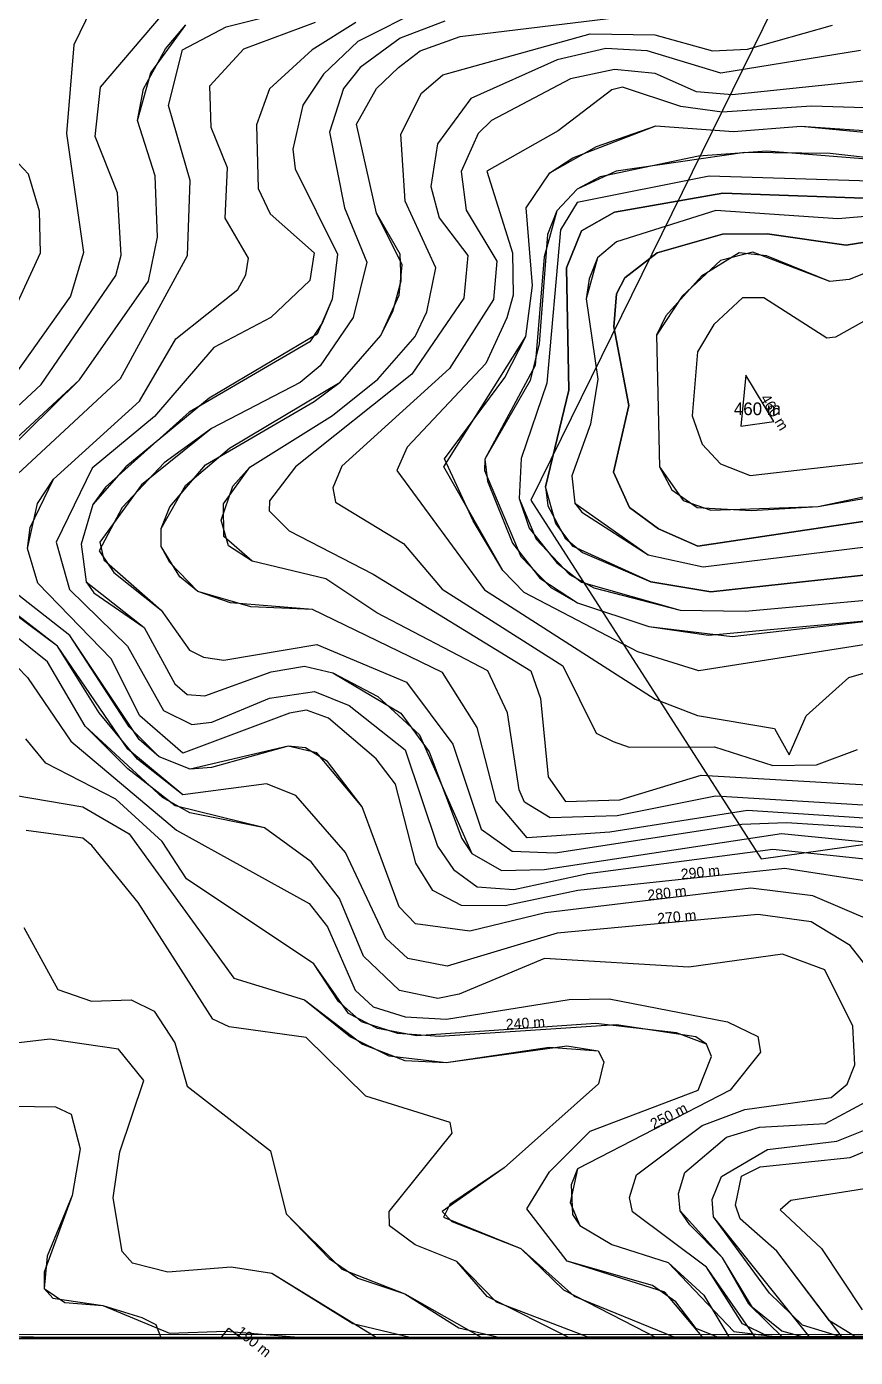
# Model space of a CAD drawing. Extents: x 120.7465 to 120.8269, y 14.0376 to 14.0711.
# Drawn here: x 120.77333 to 120.78012, y 14.03765 to 14.04856 of the extents above; entities that cross this region are included whole.
import ezdxf
from ezdxf.enums import TextEntityAlignment as Align

# ---------------------------------------------------------------- set-up
doc = ezdxf.new("R2010")
doc.units = 0
doc.header["$MEASUREMENT"] = 0
for name, color, linetype in [('Contour_Line_Intermediate', 7, 'Continuous'), ('Contour_Line_Major', 7, 'Continuous'), ('FEATURE_LABEL', 7, 'Continuous'), ('Iso-height_Area', 7, 'Continuous'), ('Unknown_Area_Type', 7, 'Continuous')]:
    doc.layers.add(name, color=color, linetype=linetype)

msp = doc.modelspace()

# ---------------------------------------------------------------- linework, layer by layer
at = {"layer": 'Contour_Line_Intermediate', "color": 36}
for points in [[(120.77273, 14.044963), (120.773447, 14.045627), (120.774059, 14.046521), (120.774102, 14.04669), (120.774071, 14.0472), (120.773888, 14.047663), (120.773932, 14.048067), (120.774807, 14.049096)], [(120.773217, 14.044861), (120.774097, 14.045678), (120.774646, 14.046686), (120.774667, 14.047302), (120.774491, 14.047916), (120.774604, 14.048372), (120.774964, 14.048563), (120.775677, 14.04874)], [(120.776587, 14.048716), (120.776044, 14.048441), (120.775762, 14.048173), (120.775593, 14.047918), (120.775509, 14.047557), (120.77553, 14.047397), (120.775876, 14.046696), (120.775833, 14.046328), (120.775709, 14.046042), (120.774823, 14.045517), (120.77414, 14.044953), (120.773871, 14.044644), (120.773774, 14.044318), (120.773814, 14.044009), (120.774291, 14.043635), (120.774542, 14.043172), (120.774643, 14.043085), (120.774789, 14.043075), (120.775332, 14.043272), (120.775607, 14.043317), (120.775839, 14.043264), (120.776395, 14.042933), (120.776628, 14.042615), (120.776895, 14.041905), (120.776977, 14.041781), (120.777222, 14.041642), (120.777572, 14.041651), (120.779517, 14.041945), (120.781524, 14.041745)], [(120.78028, 14.042067), (120.77924, 14.042133), (120.778109, 14.041957), (120.777433, 14.041911), (120.777177, 14.04221), (120.777021, 14.042814), (120.776738, 14.043265), (120.775671, 14.043782), (120.775165, 14.043805), (120.77473, 14.043931), (120.774502, 14.044169), (120.77443, 14.0443), (120.77443, 14.044448), (120.774501, 14.044626), (120.774794, 14.044969), (120.775685, 14.04549), (120.775899, 14.045648), (120.776231, 14.04603), (120.776381, 14.046362), (120.776406, 14.046609), (120.776197, 14.047034), (120.776033, 14.047762), (120.776197, 14.048056), (120.776376, 14.048228), (120.776553, 14.048365), (120.776883, 14.048482), (120.778188, 14.04864)], [(120.77302, 14.044982), (120.773761, 14.045667), (120.774327, 14.046475), (120.7744, 14.046836), (120.774381, 14.04734), (120.774235, 14.047794), (120.774286, 14.048053), (120.774467, 14.048381), (120.774632, 14.048579)], [(120.780253, 14.041548), (120.779546, 14.041659), (120.777848, 14.041477), (120.777251, 14.041352), (120.776893, 14.041355), (120.776658, 14.041478), (120.77652, 14.041703), (120.776352, 14.042349), (120.776193, 14.042559), (120.775803, 14.042891), (120.775621, 14.042956), (120.775484, 14.042932), (120.774607, 14.042604), (120.774254, 14.042911), (120.77402, 14.043379), (120.773419, 14.043998), (120.773335, 14.044283), (120.773417, 14.044651), (120.773547, 14.044852), (120.774252, 14.045492), (120.77455, 14.046004), (120.775059, 14.046408), (120.775124, 14.046528), (120.775146, 14.046663), (120.774954, 14.046992), (120.774973, 14.047405), (120.774841, 14.047736), (120.774829, 14.048079), (120.775109, 14.04838), (120.775697, 14.048599)], [(120.776028, 14.048596), (120.775669, 14.048373), (120.775319, 14.048053), (120.775211, 14.047757), (120.775227, 14.047237), (120.775325, 14.047028), (120.775684, 14.046708), (120.775649, 14.04648), (120.77533, 14.046179), (120.774861, 14.045931), (120.774376, 14.045366), (120.773864, 14.044941), (120.77357, 14.044335), (120.773677, 14.043946), (120.774153, 14.043482), (120.774449, 14.042955), (120.774683, 14.04284), (120.774845, 14.042858), (120.775319, 14.043055), (120.775688, 14.043111), (120.775972, 14.042996), (120.776432, 14.042633), (120.776696, 14.041843), (120.776828, 14.041649), (120.777023, 14.041508), (120.777322, 14.041487), (120.777929, 14.041617), (120.779448, 14.041818), (120.78161, 14.041591)], [(120.776757, 14.048607), (120.776391, 14.048468), (120.776061, 14.048227), (120.775926, 14.048057), (120.77581, 14.047699), (120.775934, 14.047078), (120.776116, 14.046631), (120.776004, 14.046177), (120.775734, 14.045782), (120.77557, 14.045645), (120.774842, 14.045266), (120.774454, 14.044985), (120.774109, 14.044619), (120.773922, 14.044263), (120.774042, 14.044086), (120.77443, 14.043776), (120.774663, 14.043448), (120.774777, 14.043391), (120.774944, 14.043367), (120.775706, 14.043497), (120.776442, 14.043186), (120.776821, 14.042678), (120.777054, 14.041982), (120.777308, 14.0418), (120.777662, 14.041786), (120.779192, 14.042023), (120.77956, 14.042036), (120.781378, 14.04192)], [(120.780321, 14.042169), (120.778976, 14.042253), (120.77817, 14.042091), (120.777621, 14.042075), (120.777411, 14.042203), (120.777365, 14.042303), (120.777271, 14.042935), (120.777109, 14.043279), (120.776199, 14.043756), (120.77578, 14.044034), (120.775177, 14.044179), (120.774945, 14.044382), (120.774942, 14.044649), (120.775157, 14.044949), (120.775835, 14.045373), (120.776208, 14.045673), (120.776512, 14.046023), (120.77661, 14.046223), (120.776684, 14.046585), (120.776432, 14.047132), (120.776395, 14.047681), (120.776566, 14.048018), (120.77674, 14.048167), (120.777948, 14.048503), (120.778479, 14.048497), (120.778951, 14.048365), (120.779239, 14.048378), (120.779937, 14.048574)], [(120.780166, 14.048368), (120.77902, 14.048181), (120.778416, 14.048366), (120.778078, 14.048384), (120.777677, 14.048292), (120.776971, 14.047973), (120.776696, 14.047602), (120.776643, 14.047252), (120.776709, 14.046995), (120.776945, 14.046685), (120.776913, 14.046335), (120.776487, 14.045713), (120.775531, 14.044952), (120.775319, 14.044675), (120.775317, 14.044592), (120.775481, 14.044428), (120.77617, 14.044073), (120.777462, 14.043279), (120.777541, 14.043052), (120.777604, 14.042409), (120.777747, 14.042208), (120.778192, 14.042222), (120.778858, 14.042425), (120.780263, 14.042341)], [(120.780974, 14.048198), (120.779113, 14.048005), (120.77882, 14.048029), (120.778482, 14.048178), (120.778149, 14.048213), (120.777786, 14.048135), (120.77714, 14.047793), (120.777029, 14.047686), (120.776891, 14.047374), (120.776931, 14.047057), (120.777182, 14.046639), (120.777157, 14.046326), (120.776796, 14.04576), (120.775912, 14.044957), (120.775839, 14.044781), (120.775859, 14.044663), (120.776418, 14.044325), (120.776734, 14.043949), (120.777725, 14.04332), (120.777999, 14.042768), (120.778138, 14.042701), (120.778268, 14.042654), (120.778969, 14.042656), (120.779448, 14.042503), (120.779805, 14.042509), (120.780141, 14.042634)], [(120.780637, 14.047883), (120.779764, 14.04791), (120.779032, 14.047862), (120.778693, 14.047907), (120.778213, 14.048067), (120.778126, 14.048046), (120.777685, 14.047708), (120.777101, 14.047378), (120.777311, 14.046709), (120.777316, 14.046361), (120.777266, 14.046174), (120.777094, 14.0458), (120.776449, 14.045114), (120.776362, 14.044923), (120.777082, 14.043944), (120.778481, 14.043048), (120.77883, 14.042913), (120.77946, 14.042808), (120.779581, 14.042592), (120.77972, 14.04291), (120.780069, 14.043224), (120.781013, 14.043495)], [(120.780314, 14.043512), (120.778839, 14.04328), (120.778339, 14.043436), (120.777407, 14.043921), (120.777232, 14.044103), (120.776988, 14.044509), (120.776755, 14.045019), (120.777248, 14.045686), (120.777422, 14.046021), (120.777475, 14.046441), (120.777424, 14.047078), (120.777619, 14.047363), (120.777806, 14.047488), (120.778487, 14.047751), (120.779125, 14.047703), (120.779678, 14.047748), (120.780868, 14.047666)], [(120.772976, 14.045704), (120.773441, 14.046708), (120.773433, 14.047051), (120.773342, 14.047352), (120.773094, 14.047616)], [(120.780593, 14.047445), (120.779917, 14.047522), (120.779218, 14.047531), (120.778163, 14.047379), (120.777842, 14.047231), (120.777674, 14.047052), (120.7776, 14.046858), (120.77753, 14.045963), (120.777457, 14.045662), (120.777085, 14.045015), (120.777106, 14.044834), (120.777312, 14.044327), (120.777537, 14.044041), (120.777845, 14.043838), (120.778429, 14.043643), (120.77892, 14.043571), (120.780409, 14.043708)], [(120.780511, 14.047289), (120.778926, 14.047338), (120.777843, 14.047121), (120.777706, 14.046897), (120.777593, 14.045638), (120.777383, 14.045021), (120.777366, 14.044692), (120.777448, 14.04445), (120.777674, 14.044166), (120.777877, 14.044007), (120.778687, 14.043778), (120.779219, 14.04377), (120.780511, 14.043887)], [(120.780424, 14.047149), (120.779036, 14.047197), (120.778148, 14.047042), (120.777878, 14.046889), (120.777754, 14.046586), (120.777773, 14.045581), (120.777583, 14.04479), (120.777601, 14.044632), (120.777743, 14.044369), (120.777887, 14.044251), (120.778445, 14.044009), (120.778938, 14.043928), (120.780441, 14.044092)], [(120.781298, 14.0471), (120.779981, 14.046986), (120.778979, 14.047054), (120.778165, 14.046799), (120.778008, 14.046666), (120.777917, 14.046331), (120.778012, 14.045672), (120.777952, 14.045303), (120.777799, 14.044879), (120.777823, 14.044655), (120.777879, 14.044581), (120.778425, 14.04423), (120.778875, 14.044132), (120.780409, 14.044321)], [(120.781018, 14.046928), (120.780047, 14.046772), (120.779399, 14.046865), (120.779035, 14.046861), (120.778497, 14.046708), (120.778233, 14.046503), (120.778166, 14.046372), (120.778143, 14.0461), (120.778265, 14.045456), (120.778139, 14.04491), (120.778272, 14.04462), (120.778508, 14.044443), (120.778831, 14.044301), (120.780313, 14.044523)], [(120.780763, 14.046764), (120.780074, 14.04649), (120.779915, 14.046473), (120.779394, 14.046684), (120.779171, 14.046708), (120.778863, 14.046518), (120.778568, 14.04619), (120.778493, 14.046032), (120.778518, 14.044954), (120.778619, 14.044764), (120.778826, 14.04462), (120.779271, 14.044594), (120.77982, 14.044628), (120.780623, 14.044801)], [(120.780831, 14.046502), (120.779961, 14.046016), (120.779891, 14.046007), (120.779374, 14.04634), (120.779197, 14.046339), (120.778963, 14.046121), (120.778829, 14.045895), (120.778786, 14.045372), (120.778868, 14.045138), (120.779018, 14.044977), (120.779261, 14.044883), (120.780387, 14.045009)], [(120.779456, 14.045326), (120.779226, 14.045706), (120.779184, 14.045287), (120.779456, 14.045326)], [(120.77931, 14.037803), (120.778904, 14.038388), (120.778297, 14.038843), (120.778271, 14.03896), (120.778329, 14.039145), (120.778868, 14.039551), (120.779218, 14.039681), (120.779924, 14.039779), (120.780056, 14.039889), (120.780119, 14.040047), (120.780102, 14.040366), (120.779872, 14.040826), (120.779526, 14.040957), (120.778758, 14.040848), (120.777575, 14.040919), (120.776874, 14.040628), (120.7767, 14.040591), (120.776385, 14.040658), (120.776089, 14.04094), (120.775892, 14.041413), (120.77566, 14.041713), (120.775277, 14.041993), (120.774545, 14.042173), (120.774156, 14.042477), (120.773808, 14.042826), (120.773499, 14.043354), (120.772701, 14.04399)], [(120.780241, 14.040824), (120.780081, 14.041026), (120.779761, 14.041221), (120.779327, 14.041281), (120.777679, 14.041129), (120.776776, 14.040858), (120.776453, 14.040919), (120.776273, 14.041087), (120.775942, 14.04179), (120.775535, 14.042258), (120.775295, 14.042353), (120.774608, 14.042264), (120.774237, 14.042555), (120.773921, 14.042934), (120.773579, 14.043481), (120.77298, 14.043945)], [(120.78028, 14.041219), (120.779776, 14.041434), (120.779266, 14.041497), (120.777582, 14.041295), (120.776963, 14.041145), (120.776517, 14.041206), (120.776383, 14.041344), (120.776079, 14.042164), (120.775707, 14.042607), (120.775471, 14.042662), (120.774668, 14.042473), (120.774415, 14.042574), (120.774251, 14.042716), (120.773681, 14.043569), (120.773199, 14.043948)], [(120.778881, 14.037803), (120.778561, 14.038185), (120.77776, 14.038439), (120.77743, 14.038866), (120.777614, 14.03917), (120.777948, 14.039503), (120.778835, 14.03984), (120.778945, 14.040117), (120.778904, 14.040217), (120.778658, 14.04031), (120.777996, 14.040387), (120.776523, 14.040287), (120.776204, 14.040346), (120.775967, 14.04047), (120.775681, 14.040876), (120.774637, 14.041574), (120.774438, 14.041879), (120.774058, 14.042226), (120.773485, 14.042522), (120.773319, 14.042722)], [(120.773224, 14.042259), (120.773787, 14.042163), (120.774169, 14.041942), (120.775025, 14.040759), (120.775605, 14.040582), (120.776081, 14.040218), (120.776428, 14.040083), (120.776768, 14.040068), (120.777757, 14.040204), (120.778013, 14.040162), (120.778061, 14.040073), (120.778016, 14.039893), (120.777243, 14.039204), (120.776734, 14.038844), (120.776814, 14.038764), (120.777381, 14.038543), (120.77773, 14.038204), (120.778506, 14.037803)], [(120.77779, 14.037803), (120.777103, 14.038149), (120.776856, 14.038434), (120.776513, 14.038573), (120.776303, 14.038728), (120.776299, 14.038844), (120.776817, 14.039489), (120.7768, 14.039574), (120.776109, 14.03979), (120.775619, 14.040272), (120.774988, 14.040361), (120.774855, 14.040424), (120.774241, 14.04138), (120.773861, 14.041846), (120.773787, 14.041906), (120.773324, 14.041971)], [(120.773304, 14.041174), (120.773582, 14.040667), (120.773859, 14.04057), (120.774184, 14.04058), (120.774373, 14.040487), (120.774543, 14.040229), (120.774643, 14.039873), (120.775326, 14.039344), (120.775456, 14.038827), (120.775809, 14.038461), (120.776044, 14.038299), (120.776428, 14.038171), (120.777075, 14.037803)], [(120.776207, 14.037803), (120.775339, 14.038338), (120.775003, 14.03839), (120.774484, 14.038348), (120.774195, 14.038421), (120.774111, 14.038517), (120.774036, 14.038958), (120.774091, 14.039336), (120.774288, 14.039919), (120.774081, 14.040176), (120.773517, 14.040258), (120.77275, 14.040169)], [(120.77235, 14.039723), (120.773564, 14.039705), (120.773691, 14.039643), (120.773767, 14.03936), (120.773699, 14.038976), (120.773496, 14.038478), (120.77347, 14.038213), (120.77364, 14.038098), (120.773952, 14.038075), (120.774271, 14.037975), (120.774387, 14.037918), (120.774429, 14.037803)], [(120.779536, 14.037803), (120.779251, 14.038086), (120.779033, 14.038464), (120.778766, 14.038737), (120.778687, 14.03885), (120.778673, 14.038993), (120.778726, 14.039166), (120.779067, 14.039455), (120.779337, 14.039537), (120.779878, 14.039566), (120.780215, 14.039748)], [(120.779759, 14.037803), (120.77896, 14.038801), (120.778949, 14.038945), (120.779025, 14.039132), (120.779402, 14.039354), (120.779973, 14.039423), (120.780191, 14.039509)], [(120.780025, 14.037803), (120.77948, 14.038521), (120.779178, 14.038784), (120.779142, 14.038896), (120.77919, 14.039136), (120.779344, 14.039212), (120.78008, 14.039287), (120.780768, 14.039574)], [(120.780682, 14.039107), (120.779594, 14.038935), (120.779506, 14.038858), (120.779845, 14.038542), (120.78018, 14.038038)], [(120.774918, 14.037803), (120.774985, 14.037888), (120.775091, 14.037803)]]:
    msp.add_lwpolyline(points, dxfattribs=at)
at = {"layer": 'Contour_Line_Major', "color": 36}
for points in [[(120.77286, 14.053391), (120.773349, 14.052809), (120.773418, 14.052198), (120.773474, 14.052079), (120.773982, 14.051871), (120.774062, 14.051783), (120.774111, 14.051486), (120.774006, 14.050913), (120.774011, 14.050421), (120.773815, 14.049965), (120.773759, 14.049609), (120.773861, 14.04938), (120.77432, 14.049171), (120.774211, 14.048965), (120.77386, 14.048711), (120.773715, 14.048413), (120.773654, 14.047686), (120.773794, 14.04671), (120.773686, 14.046353), (120.773127, 14.045562)], [(120.77286, 14.053391), (120.773349, 14.052809), (120.773418, 14.052198), (120.773474, 14.052079), (120.773982, 14.051871), (120.774062, 14.051783), (120.774111, 14.051486), (120.774006, 14.050913), (120.774011, 14.050421), (120.773815, 14.049965), (120.773759, 14.049609), (120.773861, 14.04938), (120.77432, 14.049171), (120.774211, 14.048965), (120.77386, 14.048711), (120.773715, 14.048413), (120.773654, 14.047686), (120.773794, 14.04671), (120.773686, 14.046353), (120.773127, 14.045562)], [(120.776028, 14.048596), (120.775669, 14.048373), (120.775319, 14.048053), (120.775211, 14.047757), (120.775227, 14.047237), (120.775325, 14.047028), (120.775684, 14.046708), (120.775649, 14.04648), (120.77533, 14.046179), (120.774861, 14.045931), (120.774376, 14.045366), (120.773864, 14.044941), (120.77357, 14.044335), (120.773677, 14.043946), (120.774153, 14.043482), (120.774449, 14.042955), (120.774683, 14.04284), (120.774845, 14.042858), (120.775319, 14.043055), (120.775688, 14.043111), (120.775972, 14.042996), (120.776432, 14.042633), (120.776696, 14.041843), (120.776828, 14.041649), (120.777023, 14.041508), (120.777322, 14.041487), (120.777929, 14.041617), (120.779448, 14.041818), (120.78161, 14.041591)], [(120.780166, 14.048368), (120.77902, 14.048181), (120.778416, 14.048366), (120.778078, 14.048384), (120.777677, 14.048292), (120.776971, 14.047973), (120.776696, 14.047602), (120.776643, 14.047252), (120.776709, 14.046995), (120.776945, 14.046685), (120.776913, 14.046335), (120.776487, 14.045713), (120.775531, 14.044952), (120.775319, 14.044675), (120.775317, 14.044592), (120.775481, 14.044428), (120.77617, 14.044073), (120.777462, 14.043279), (120.777541, 14.043052), (120.777604, 14.042409), (120.777747, 14.042208), (120.778192, 14.042222), (120.778858, 14.042425), (120.780263, 14.042341)], [(120.780511, 14.047289), (120.778926, 14.047338), (120.777843, 14.047121), (120.777706, 14.046897), (120.777593, 14.045638), (120.777383, 14.045021), (120.777366, 14.044692), (120.777448, 14.04445), (120.777674, 14.044166), (120.777877, 14.044007), (120.778687, 14.043778), (120.779219, 14.04377), (120.780511, 14.043887)], [(120.780831, 14.046502), (120.779961, 14.046016), (120.779891, 14.046007), (120.779374, 14.04634), (120.779197, 14.046339), (120.778963, 14.046121), (120.778829, 14.045895), (120.778786, 14.045372), (120.778868, 14.045138), (120.779018, 14.044977), (120.779261, 14.044883), (120.780387, 14.045009)], [(120.773077, 14.043487), (120.773334, 14.043226), (120.77369, 14.042703), (120.774557, 14.041974), (120.775643, 14.041371), (120.775793, 14.04118), (120.776022, 14.040661), (120.776168, 14.040525), (120.77643, 14.040441), (120.776771, 14.040422), (120.777777, 14.040584), (120.778105, 14.04059), (120.779075, 14.040401), (120.779324, 14.04028), (120.779346, 14.040151), (120.779097, 14.039841), (120.777844, 14.039196), (120.777794, 14.039064), (120.777804, 14.038821), (120.777863, 14.03873), (120.778126, 14.038575), (120.778588, 14.038426), (120.778881, 14.03816), (120.779093, 14.037803)], [(120.773077, 14.043487), (120.773334, 14.043226), (120.77369, 14.042703), (120.774557, 14.041974), (120.775643, 14.041371), (120.775793, 14.04118), (120.776022, 14.040661), (120.776168, 14.040525), (120.77643, 14.040441), (120.776771, 14.040422), (120.777777, 14.040584), (120.778105, 14.04059), (120.779075, 14.040401), (120.779324, 14.04028), (120.779346, 14.040151), (120.779097, 14.039841), (120.777844, 14.039196), (120.777794, 14.039064), (120.777804, 14.038821), (120.777863, 14.03873), (120.778126, 14.038575), (120.778588, 14.038426), (120.778881, 14.03816), (120.779093, 14.037803)], [(120.776207, 14.037803), (120.775339, 14.038338), (120.775003, 14.03839), (120.774484, 14.038348), (120.774195, 14.038421), (120.774111, 14.038517), (120.774036, 14.038958), (120.774091, 14.039336), (120.774288, 14.039919), (120.774081, 14.040176), (120.773517, 14.040258), (120.77275, 14.040169)], [(120.780682, 14.039107), (120.779594, 14.038935), (120.779506, 14.038858), (120.779845, 14.038542), (120.78018, 14.038038)]]:
    msp.add_lwpolyline(points, dxfattribs=at)
at = {"layer": 'Iso-height_Area', "color": 140}
msp.add_polyline3d([(120.819881, 14.070974, 50), (120.825891, 14.070974, 50), (120.826209, 14.070939, 50), (120.826457, 14.070837, 50), (120.826563, 14.070598, 50), (120.826598, 14.07029, 50), (120.826598, 14.038487, 50), (120.826563, 14.038179, 50), (120.826457, 14.037939, 50), (120.826209, 14.037837, 50), (120.825891, 14.037803, 50), (120.763666, 14.037803, 50), (120.747403, 14.037803, 50), (120.747085, 14.037837, 50), (120.746837, 14.037939, 50), (120.746731, 14.038179, 50), (120.746696, 14.038487, 50), (120.746696, 14.065502, 50), (120.746696, 14.07029, 50), (120.746731, 14.070598, 50), (120.746837, 14.070837, 50), (120.747085, 14.070939, 50), (120.747403, 14.070974, 50), (120.819881, 14.070974, 50)], close=True, dxfattribs=at)
at = {"layer": 'Iso-height_Area', "color": 4}
msp.add_polyline3d([(120.819881, 14.070974, 70), (120.825891, 14.070974, 70), (120.826209, 14.070939, 70), (120.826457, 14.070837, 70), (120.826563, 14.070598, 70), (120.826598, 14.07029, 70), (120.826598, 14.038487, 70), (120.826563, 14.038179, 70), (120.826457, 14.037939, 70), (120.826209, 14.037837, 70), (120.825891, 14.037803, 70), (120.763666, 14.037803, 70), (120.747403, 14.037803, 70), (120.747085, 14.037837, 70), (120.746837, 14.037939, 70), (120.746731, 14.038179, 70), (120.746696, 14.038487, 70), (120.746696, 14.065502, 70), (120.746696, 14.07029, 70), (120.746731, 14.070598, 70), (120.746837, 14.070837, 70), (120.747085, 14.070939, 70), (120.747403, 14.070974, 70), (120.819881, 14.070974, 70)], close=True, dxfattribs=at)
at = {"layer": 'Iso-height_Area', "color": 120}
for points in [[(120.747403, 14.070974, 100), (120.805385, 14.070974, 100), (120.805385, 14.070974, 100), (120.825891, 14.070974, 100), (120.826209, 14.070939, 100), (120.826457, 14.070837, 100), (120.826563, 14.070598, 100), (120.826598, 14.07029, 100), (120.826598, 14.043274, 100), (120.826598, 14.038487, 100), (120.826563, 14.038179, 100), (120.826457, 14.037939, 100), (120.826209, 14.037837, 100), (120.825891, 14.037803, 100), (120.763666, 14.037803, 100)], [(120.747403, 14.070974, 90), (120.81387, 14.070974, 90), (120.81387, 14.070974, 90), (120.825891, 14.070974, 90), (120.826209, 14.070939, 90), (120.826457, 14.070837, 90), (120.826563, 14.070598, 90), (120.826598, 14.07029, 90), (120.826598, 14.038487, 90), (120.826563, 14.038179, 90), (120.826457, 14.037939, 90), (120.826209, 14.037837, 90), (120.825891, 14.037803, 90), (120.763666, 14.037803, 90)], [(120.747403, 14.070974, 100), (120.805385, 14.070974, 100), (120.805385, 14.070974, 100), (120.825891, 14.070974, 100), (120.826209, 14.070939, 100), (120.826457, 14.070837, 100), (120.826563, 14.070598, 100), (120.826598, 14.07029, 100), (120.826598, 14.043274, 100), (120.826598, 14.038487, 100), (120.826563, 14.038179, 100), (120.826457, 14.037939, 100), (120.826209, 14.037837, 100), (120.825891, 14.037803, 100), (120.763666, 14.037803, 100)], [(120.752353, 14.070974, 110), (120.806446, 14.070974, 110), (120.806446, 14.070974, 110), (120.825891, 14.070974, 110), (120.826209, 14.070939, 110), (120.826457, 14.070837, 110), (120.826563, 14.070598, 110), (120.826598, 14.07029, 110), (120.826598, 14.043274, 110), (120.826598, 14.038487, 110), (120.826563, 14.038179, 110), (120.826457, 14.037939, 110), (120.826209, 14.037837, 110), (120.825891, 14.037803, 110), (120.756616, 14.037803, 110)], [(120.760838, 14.070974, 120), (120.825891, 14.070974, 120), (120.826209, 14.070939, 120), (120.826457, 14.070837, 120), (120.826563, 14.070598, 120), (120.826598, 14.07029, 120), (120.826598, 14.043274, 120), (120.826598, 14.038487, 120), (120.826563, 14.038179, 120), (120.826457, 14.037939, 120), (120.826209, 14.037837, 120), (120.825891, 14.037803, 120), (120.759915, 14.037805, 120)]]:
    msp.add_polyline3d(points, dxfattribs=at)
at = {"layer": 'Iso-height_Area', "color": 4}
msp.add_polyline3d([(120.747403, 14.070974, 80), (120.819174, 14.070974, 80), (120.819174, 14.070974, 80), (120.825891, 14.070974, 80), (120.826209, 14.070939, 80), (120.826457, 14.070837, 80), (120.826563, 14.070598, 80), (120.826598, 14.07029, 80), (120.826598, 14.038487, 80), (120.826563, 14.038179, 80), (120.826457, 14.037939, 80), (120.826209, 14.037837, 80), (120.825891, 14.037803, 80), (120.763666, 14.037803, 80)], dxfattribs=at)
at = {"layer": 'Iso-height_Area', "color": 110}
for points in [[(120.7545, 14.070974, 130), (120.805032, 14.070974, 130), (120.805032, 14.070974, 130), (120.825891, 14.070974, 130), (120.826209, 14.070939, 130), (120.826457, 14.070837, 130), (120.826563, 14.070598, 130), (120.826598, 14.07029, 130), (120.826598, 14.043274, 130), (120.826598, 14.038487, 130), (120.826563, 14.038179, 130), (120.826457, 14.037939, 130), (120.826209, 14.037837, 130), (120.825891, 14.037803, 130), (120.760256, 14.037816, 130)], [(120.754561, 14.070951, 140), (120.787708, 14.070974, 140), (120.787708, 14.070974, 140), (120.825891, 14.070974, 140), (120.826209, 14.070939, 140), (120.826457, 14.070837, 140), (120.826563, 14.070598, 140), (120.826598, 14.07029, 140), (120.826598, 14.043274, 140), (120.826598, 14.038487, 140), (120.826563, 14.038179, 140), (120.826457, 14.037939, 140), (120.826209, 14.037837, 140), (120.825891, 14.037803, 140), (120.761917, 14.037803, 140)], [(120.754923, 14.070947, 150), (120.800789, 14.070974, 150), (120.800789, 14.070974, 150), (120.825891, 14.070974, 150), (120.826209, 14.070939, 150), (120.826457, 14.070837, 150), (120.826563, 14.070598, 150), (120.826598, 14.07029, 150), (120.826598, 14.038487, 150), (120.826563, 14.038179, 150), (120.826457, 14.037939, 150), (120.826209, 14.037837, 150), (120.763762, 14.037833, 150)], [(120.754923, 14.070947, 150), (120.800789, 14.070974, 150), (120.800789, 14.070974, 150), (120.825891, 14.070974, 150), (120.826209, 14.070939, 150), (120.826457, 14.070837, 150), (120.826563, 14.070598, 150), (120.826598, 14.07029, 150), (120.826598, 14.038487, 150), (120.826563, 14.038179, 150), (120.826457, 14.037939, 150), (120.826209, 14.037837, 150), (120.763762, 14.037833, 150)]]:
    msp.add_polyline3d(points, dxfattribs=at)
at = {"layer": 'Iso-height_Area', "color": 100}
for points in [[(120.76621, 14.03781, 160), (120.825891, 14.037803, 160), (120.826209, 14.037837, 160), (120.826457, 14.037939, 160), (120.826563, 14.038179, 160), (120.826598, 14.038487, 160), (120.826598, 14.065502, 160), (120.826598, 14.07029, 160), (120.826563, 14.070598, 160), (120.826457, 14.070837, 160), (120.826209, 14.070939, 160), (120.825891, 14.070974, 160), (120.755912, 14.070974, 160)], [(120.7718, 14.037803, 170), (120.825891, 14.037803, 170), (120.826209, 14.037837, 170), (120.826457, 14.037939, 170), (120.826563, 14.038179, 170), (120.826598, 14.038487, 170), (120.826598, 14.065502, 170), (120.826598, 14.07029, 170), (120.826563, 14.070598, 170), (120.826457, 14.070837, 170), (120.826209, 14.070939, 170), (120.825891, 14.070974, 170), (120.75695, 14.070974, 170)], [(120.773285, 14.037811, 180), (120.77358, 14.037803, 180), (120.825891, 14.037803, 180), (120.826209, 14.037837, 180), (120.826457, 14.037939, 180), (120.826563, 14.038179, 180), (120.826598, 14.038487, 180), (120.826598, 14.065502, 180), (120.826598, 14.07029, 180), (120.826563, 14.070598, 180), (120.826457, 14.070837, 180), (120.826209, 14.070939, 180), (120.825891, 14.070974, 180), (120.758366, 14.070974, 180)], [(120.77235, 14.039723, 190), (120.773564, 14.039705, 190), (120.773691, 14.039643, 190), (120.773767, 14.03936, 190), (120.773699, 14.038976, 190), (120.773471, 14.038347, 190), (120.77347, 14.038213, 190), (120.773541, 14.038134, 190), (120.773952, 14.038075, 190), (120.774498, 14.037847, 190), (120.77496, 14.037865, 190), (120.775687, 14.037803, 190), (120.775687, 14.037803, 190), (120.825891, 14.037803, 190)]]:
    msp.add_polyline3d(points, dxfattribs=at)
at = {"layer": 'Iso-height_Area', "color": 3}
for points in [[(120.77286, 14.053391, 250), (120.773349, 14.052809, 250), (120.773418, 14.052198, 250), (120.773474, 14.052079, 250), (120.773982, 14.051871, 250), (120.774062, 14.051783, 250), (120.774111, 14.051486, 250), (120.774006, 14.050913, 250), (120.774011, 14.050421, 250), (120.773815, 14.049965, 250), (120.773759, 14.049609, 250), (120.773861, 14.04938, 250), (120.77432, 14.049171, 250), (120.774211, 14.048965, 250), (120.77386, 14.048711, 250), (120.773715, 14.048413, 250), (120.773654, 14.047686, 250), (120.773794, 14.04671, 250), (120.773686, 14.046353, 250), (120.773127, 14.045562, 250)], [(120.77286, 14.053391, 250), (120.773349, 14.052809, 250), (120.773418, 14.052198, 250), (120.773474, 14.052079, 250), (120.773982, 14.051871, 250), (120.774062, 14.051783, 250), (120.774111, 14.051486, 250), (120.774006, 14.050913, 250), (120.774011, 14.050421, 250), (120.773815, 14.049965, 250), (120.773759, 14.049609, 250), (120.773861, 14.04938, 250), (120.77432, 14.049171, 250), (120.774211, 14.048965, 250), (120.77386, 14.048711, 250), (120.773715, 14.048413, 250), (120.773654, 14.047686, 250), (120.773794, 14.04671, 250), (120.773686, 14.046353, 250), (120.773127, 14.045562, 250)], [(120.772976, 14.045704, 240), (120.773441, 14.046708, 240), (120.773433, 14.047051, 240), (120.773342, 14.047352, 240), (120.773094, 14.047616, 240)], [(120.773077, 14.043487, 250), (120.773334, 14.043226, 250), (120.77369, 14.042703, 250), (120.774557, 14.041974, 250), (120.775643, 14.041371, 250), (120.775793, 14.04118, 250), (120.776022, 14.040661, 250), (120.776168, 14.040525, 250), (120.77643, 14.040441, 250), (120.776771, 14.040422, 250), (120.777777, 14.040584, 250), (120.778105, 14.04059, 250), (120.779075, 14.040401, 250), (120.779324, 14.04028, 250), (120.779346, 14.040151, 250), (120.779097, 14.039841, 250), (120.777844, 14.039196, 250), (120.777784, 14.038919, 250), (120.777863, 14.03873, 250), (120.778126, 14.038575, 250), (120.778588, 14.038426, 250), (120.779127, 14.03786, 250), (120.779598, 14.037803, 250), (120.816699, 14.037803, 250)], [(120.773077, 14.043487, 250), (120.773334, 14.043226, 250), (120.77369, 14.042703, 250), (120.774557, 14.041974, 250), (120.775643, 14.041371, 250), (120.775793, 14.04118, 250), (120.776022, 14.040661, 250), (120.776168, 14.040525, 250), (120.77643, 14.040441, 250), (120.776771, 14.040422, 250), (120.777777, 14.040584, 250), (120.778105, 14.04059, 250), (120.779075, 14.040401, 250), (120.779324, 14.04028, 250), (120.779346, 14.040151, 250), (120.779097, 14.039841, 250), (120.777844, 14.039196, 250), (120.777784, 14.038919, 250), (120.777863, 14.03873, 250), (120.778126, 14.038575, 250), (120.778588, 14.038426, 250), (120.779127, 14.03786, 250), (120.779598, 14.037803, 250), (120.816699, 14.037803, 250)], [(120.825891, 14.037803, 240), (120.779016, 14.037806, 240), (120.778817, 14.037885, 240), (120.77865, 14.038103, 240), (120.778461, 14.038238, 240), (120.77776, 14.038439, 240), (120.77743, 14.038866, 240), (120.777614, 14.03917, 240), (120.777948, 14.039503, 240), (120.778835, 14.03984, 240), (120.778945, 14.040117, 240), (120.778904, 14.040217, 240), (120.778816, 14.040278, 240), (120.778165, 14.040377, 240), (120.776712, 14.04028, 240), (120.77637, 14.040306, 240), (120.776072, 14.040402, 240), (120.775884, 14.040568, 240), (120.775681, 14.040876, 240), (120.774637, 14.041574, 240), (120.774438, 14.041879, 240), (120.774058, 14.042226, 240), (120.773485, 14.042522, 240), (120.773319, 14.042722, 240)], [(120.773224, 14.042259, 230), (120.773787, 14.042163, 230), (120.774169, 14.041942, 230), (120.775025, 14.040759, 230), (120.775605, 14.040582, 230), (120.775983, 14.040279, 230), (120.776297, 14.040121, 230), (120.776768, 14.040068, 230), (120.777612, 14.040194, 230), (120.778013, 14.040162, 230), (120.778061, 14.040073, 230), (120.778016, 14.039893, 230), (120.777243, 14.039204, 230), (120.776798, 14.038904, 230), (120.776745, 14.0388, 230), (120.777381, 14.038543, 230), (120.777818, 14.03815, 230), (120.778634, 14.037817, 230), (120.808214, 14.037803, 230)], [(120.825891, 14.037803, 220), (120.777924, 14.037816, 220), (120.777181, 14.038102, 220), (120.776856, 14.038434, 220), (120.776513, 14.038573, 220), (120.776303, 14.038728, 220), (120.776299, 14.038844, 220), (120.776817, 14.039489, 220), (120.7768, 14.039574, 220), (120.776109, 14.03979, 220), (120.775619, 14.040272, 220), (120.774988, 14.040361, 220), (120.774855, 14.040424, 220), (120.774241, 14.04138, 220), (120.773861, 14.041846, 220), (120.773787, 14.041906, 220), (120.773324, 14.041971, 220)], [(120.773304, 14.041174, 210), (120.773582, 14.040667, 210), (120.773859, 14.04057, 210), (120.774184, 14.04058, 210), (120.774373, 14.040487, 210), (120.774543, 14.040229, 210), (120.774643, 14.039873, 210), (120.775326, 14.039344, 210), (120.775456, 14.038827, 210), (120.775912, 14.038372, 210), (120.776428, 14.038171, 210), (120.776872, 14.037892, 210), (120.777211, 14.037812, 210), (120.797607, 14.037803, 210)], [(120.825891, 14.037803, 200), (120.776471, 14.037811, 200), (120.776003, 14.037925, 200), (120.775339, 14.038338, 200), (120.775003, 14.03839, 200), (120.774484, 14.038348, 200), (120.774195, 14.038421, 200), (120.774111, 14.038517, 200), (120.774036, 14.038958, 200), (120.774091, 14.039336, 200), (120.774288, 14.039919, 200), (120.774081, 14.040176, 200), (120.773517, 14.040258, 200), (120.77275, 14.040169, 200)], [(120.825891, 14.037803, 200), (120.776471, 14.037811, 200), (120.776003, 14.037925, 200), (120.775339, 14.038338, 200), (120.775003, 14.03839, 200), (120.774484, 14.038348, 200), (120.774195, 14.038421, 200), (120.774111, 14.038517, 200), (120.774036, 14.038958, 200), (120.774091, 14.039336, 200), (120.774288, 14.039919, 200), (120.774081, 14.040176, 200), (120.773517, 14.040258, 200), (120.77275, 14.040169, 200)]]:
    msp.add_polyline3d(points, dxfattribs=at)
at = {"layer": 'Iso-height_Area', "color": 80}
for points in [[(120.77273, 14.044963, 260), (120.773447, 14.045627, 260), (120.774059, 14.046521, 260), (120.774102, 14.04669, 260), (120.774071, 14.0472, 260), (120.773888, 14.047663, 260), (120.773932, 14.048067, 260), (120.774807, 14.049096, 260)], [(120.773217, 14.044861, 280), (120.774097, 14.045678, 280), (120.774646, 14.046686, 280), (120.774667, 14.047302, 280), (120.774491, 14.047916, 280), (120.774604, 14.048372, 280), (120.774964, 14.048563, 280), (120.775677, 14.04874, 280)], [(120.776587, 14.048716, 310), (120.776044, 14.048441, 310), (120.775762, 14.048173, 310), (120.775593, 14.047918, 310), (120.775509, 14.047557, 310), (120.77553, 14.047397, 310), (120.775876, 14.046696, 310), (120.775833, 14.046328, 310), (120.775754, 14.046138, 310), (120.775649, 14.045978, 310), (120.774659, 14.045401, 310), (120.773974, 14.044785, 310), (120.773871, 14.044644, 310), (120.773774, 14.044318, 310), (120.773814, 14.044009, 310), (120.773879, 14.04392, 310), (120.774291, 14.043635, 310), (120.774542, 14.043172, 310), (120.774643, 14.043085, 310), (120.774789, 14.043075, 310), (120.775332, 14.043272, 310), (120.775607, 14.043317, 310), (120.775839, 14.043264, 310), (120.776208, 14.04307, 310), (120.776548, 14.042756, 310), (120.776977, 14.041781, 310), (120.777222, 14.041642, 310), (120.777572, 14.041651, 310), (120.779517, 14.041945, 310), (120.781524, 14.041745, 310)], [(120.772896, 14.044817, 270), (120.773761, 14.045667, 270), (120.774327, 14.046475, 270), (120.7744, 14.046836, 270), (120.774381, 14.04734, 270), (120.774235, 14.047794, 270), (120.774346, 14.048185, 270), (120.774632, 14.048579, 270)], [(120.780253, 14.041548, 290), (120.779546, 14.041659, 290), (120.777848, 14.041477, 290), (120.777251, 14.041352, 290), (120.776893, 14.041355, 290), (120.776658, 14.041478, 290), (120.77652, 14.041703, 290), (120.776352, 14.042349, 290), (120.776193, 14.042559, 290), (120.775803, 14.042891, 290), (120.775621, 14.042956, 290), (120.775484, 14.042932, 290), (120.774607, 14.042604, 290), (120.774254, 14.042911, 290), (120.77402, 14.043379, 290), (120.773419, 14.043998, 290), (120.773335, 14.044283, 290), (120.773357, 14.044455, 290), (120.773547, 14.044852, 290), (120.774252, 14.045492, 290), (120.77455, 14.046004, 290), (120.775059, 14.046408, 290), (120.775124, 14.046528, 290), (120.775146, 14.046663, 290), (120.774954, 14.046992, 290), (120.774973, 14.047405, 290), (120.774841, 14.047736, 290), (120.774829, 14.048079, 290), (120.775109, 14.04838, 290), (120.775697, 14.048599, 290)], [(120.776028, 14.048596, 300), (120.775669, 14.048373, 300), (120.775319, 14.048053, 300), (120.775211, 14.047757, 300), (120.775227, 14.047237, 300), (120.775325, 14.047028, 300), (120.775684, 14.046708, 300), (120.775649, 14.04648, 300), (120.77533, 14.046179, 300), (120.774861, 14.045931, 300), (120.774376, 14.045366, 300), (120.773864, 14.044941, 300), (120.77357, 14.044335, 300), (120.773677, 14.043946, 300), (120.774153, 14.043482, 300), (120.774449, 14.042955, 300), (120.774683, 14.04284, 300), (120.774845, 14.042858, 300), (120.775319, 14.043055, 300), (120.775688, 14.043111, 300), (120.775972, 14.042996, 300), (120.776432, 14.042633, 300), (120.776696, 14.041843, 300), (120.776828, 14.041649, 300), (120.777023, 14.041508, 300), (120.777322, 14.041487, 300), (120.777929, 14.041617, 300), (120.779448, 14.041818, 300), (120.78161, 14.041591, 300)], [(120.776028, 14.048596, 300), (120.775669, 14.048373, 300), (120.775319, 14.048053, 300), (120.775211, 14.047757, 300), (120.775227, 14.047237, 300), (120.775325, 14.047028, 300), (120.775684, 14.046708, 300), (120.775649, 14.04648, 300), (120.77533, 14.046179, 300), (120.774861, 14.045931, 300), (120.774376, 14.045366, 300), (120.773864, 14.044941, 300), (120.77357, 14.044335, 300), (120.773677, 14.043946, 300), (120.774153, 14.043482, 300), (120.774449, 14.042955, 300), (120.774683, 14.04284, 300), (120.774845, 14.042858, 300), (120.775319, 14.043055, 300), (120.775688, 14.043111, 300), (120.775972, 14.042996, 300), (120.776432, 14.042633, 300), (120.776696, 14.041843, 300), (120.776828, 14.041649, 300), (120.777023, 14.041508, 300), (120.777322, 14.041487, 300), (120.777929, 14.041617, 300), (120.779448, 14.041818, 300), (120.78161, 14.041591, 300)], [(120.776757, 14.048607, 320), (120.776391, 14.048468, 320), (120.776061, 14.048227, 320), (120.775926, 14.048057, 320), (120.77581, 14.047699, 320), (120.775934, 14.047078, 320), (120.776116, 14.046631, 320), (120.776004, 14.046177, 320), (120.775734, 14.045782, 320), (120.77557, 14.045645, 320), (120.774842, 14.045266, 320), (120.774268, 14.044805, 320), (120.773928, 14.044334, 320), (120.773961, 14.044191, 320), (120.77443, 14.043776, 320), (120.774663, 14.043448, 320), (120.774777, 14.043391, 320), (120.774944, 14.043367, 320), (120.775706, 14.043497, 320), (120.776442, 14.043186, 320), (120.776821, 14.042678, 320), (120.777054, 14.041982, 320), (120.777308, 14.0418, 320), (120.777662, 14.041786, 320), (120.779192, 14.042023, 320), (120.77956, 14.042036, 320), (120.781378, 14.04192, 320)], [(120.825891, 14.037803, 260), (120.779408, 14.03782, 260), (120.779198, 14.037924, 260), (120.778904, 14.038388, 260), (120.778297, 14.038843, 260), (120.778271, 14.03896, 260), (120.778329, 14.039145, 260), (120.778868, 14.039551, 260), (120.779218, 14.039681, 260), (120.779924, 14.039779, 260), (120.780056, 14.039889, 260), (120.780119, 14.040047, 260), (120.780102, 14.040366, 260), (120.779872, 14.040826, 260), (120.779526, 14.040957, 260), (120.778758, 14.040848, 260), (120.777575, 14.040919, 260), (120.776874, 14.040628, 260), (120.7767, 14.040591, 260), (120.776385, 14.040658, 260), (120.776089, 14.04094, 260), (120.775892, 14.041413, 260), (120.77566, 14.041713, 260), (120.775277, 14.041993, 260), (120.774666, 14.042115, 260), (120.774442, 14.042241, 260), (120.773808, 14.042826, 260), (120.773499, 14.043354, 260), (120.772701, 14.04399, 260)], [(120.78028, 14.041219, 280), (120.779776, 14.041434, 280), (120.779266, 14.041497, 280), (120.777582, 14.041295, 280), (120.776963, 14.041145, 280), (120.776517, 14.041206, 280), (120.776383, 14.041344, 280), (120.776079, 14.042164, 280), (120.775794, 14.042536, 280), (120.775615, 14.042648, 280), (120.775471, 14.042662, 280), (120.774842, 14.042487, 280), (120.774668, 14.042473, 280), (120.774415, 14.042574, 280), (120.774168, 14.04282, 280), (120.773681, 14.043569, 280), (120.773199, 14.043948, 280)], [(120.780241, 14.040824, 270), (120.780081, 14.041026, 270), (120.779761, 14.041221, 270), (120.779327, 14.041281, 270), (120.777679, 14.041129, 270), (120.776776, 14.040858, 270), (120.776453, 14.040919, 270), (120.776273, 14.041087, 270), (120.775942, 14.04179, 270), (120.775535, 14.042258, 270), (120.775295, 14.042353, 270), (120.774608, 14.042264, 270), (120.774158, 14.042638, 270), (120.773579, 14.043481, 270), (120.773085, 14.043847, 270)], [(120.825891, 14.037803, 270), (120.77969, 14.037818, 270), (120.779521, 14.037864, 270), (120.77928, 14.038057, 270), (120.779033, 14.038464, 270), (120.778687, 14.03885, 270), (120.778673, 14.038993, 270), (120.778726, 14.039166, 270), (120.779067, 14.039455, 270), (120.779337, 14.039537, 270), (120.779878, 14.039566, 270), (120.780215, 14.039748, 270)], [(120.825891, 14.037803, 280), (120.780014, 14.037815, 280), (120.779691, 14.037914, 280), (120.779419, 14.038176, 280), (120.77896, 14.038801, 280), (120.778949, 14.038945, 280), (120.779025, 14.039132, 280), (120.779402, 14.039354, 280), (120.779973, 14.039423, 280), (120.780191, 14.039509, 280)], [(120.825891, 14.037803, 290), (120.780118, 14.037823, 290), (120.779912, 14.037948, 290), (120.77948, 14.038521, 290), (120.779178, 14.038784, 290), (120.779142, 14.038896, 290), (120.77919, 14.039136, 290), (120.779344, 14.039212, 290), (120.78008, 14.039287, 290), (120.780768, 14.039574, 290)], [(120.780682, 14.039107, 300), (120.779594, 14.038935, 300), (120.779506, 14.038858, 300), (120.779845, 14.038542, 300), (120.78018, 14.038038, 300)], [(120.780682, 14.039107, 300), (120.779594, 14.038935, 300), (120.779506, 14.038858, 300), (120.779845, 14.038542, 300), (120.78018, 14.038038, 300)]]:
    msp.add_polyline3d(points, dxfattribs=at)
at = {"layer": 'Iso-height_Area', "color": 70}
for points in [[(120.78028, 14.042067, 330), (120.77924, 14.042133, 330), (120.778109, 14.041957, 330), (120.777433, 14.041911, 330), (120.777177, 14.04221, 330), (120.777021, 14.042814, 330), (120.776738, 14.043265, 330), (120.775671, 14.043782, 330), (120.774998, 14.043837, 330), (120.77473, 14.043931, 330), (120.774582, 14.04405, 330), (120.77443, 14.0443, 330), (120.77443, 14.044448, 330), (120.774631, 14.044799, 330), (120.77499, 14.045107, 330), (120.775899, 14.045648, 330), (120.776231, 14.04603, 330), (120.77633, 14.046228, 330), (120.776398, 14.046479, 330), (120.77639, 14.046698, 330), (120.776197, 14.047034, 330), (120.776033, 14.047762, 330), (120.776197, 14.048056, 330), (120.776376, 14.048228, 330), (120.776553, 14.048365, 330), (120.776883, 14.048482, 330), (120.778188, 14.04864, 330)], [(120.780321, 14.042169, 340), (120.778976, 14.042253, 340), (120.77817, 14.042091, 340), (120.777621, 14.042075, 340), (120.777411, 14.042203, 340), (120.777365, 14.042303, 340), (120.777271, 14.042935, 340), (120.777109, 14.043279, 340), (120.776199, 14.043756, 340), (120.77578, 14.044034, 340), (120.775177, 14.044179, 340), (120.774983, 14.044304, 340), (120.774923, 14.044515, 340), (120.775019, 14.044795, 340), (120.775157, 14.044949, 340), (120.775835, 14.045373, 340), (120.776208, 14.045673, 340), (120.776512, 14.046023, 340), (120.77661, 14.046223, 340), (120.776684, 14.046585, 340), (120.776432, 14.047132, 340), (120.776395, 14.047681, 340), (120.776566, 14.048018, 340), (120.77674, 14.048167, 340), (120.777948, 14.048503, 340), (120.778479, 14.048497, 340), (120.778951, 14.048365, 340), (120.779239, 14.048378, 340), (120.779937, 14.048574, 340)], [(120.780166, 14.048368, 350), (120.77902, 14.048181, 350), (120.778416, 14.048366, 350), (120.778078, 14.048384, 350), (120.777677, 14.048292, 350), (120.776971, 14.047973, 350), (120.776696, 14.047602, 350), (120.776643, 14.047252, 350), (120.776709, 14.046995, 350), (120.776945, 14.046685, 350), (120.776913, 14.046335, 350), (120.776487, 14.045713, 350), (120.775531, 14.044952, 350), (120.775319, 14.044675, 350), (120.775317, 14.044592, 350), (120.775481, 14.044428, 350), (120.77617, 14.044073, 350), (120.777462, 14.043279, 350), (120.777541, 14.043052, 350), (120.777604, 14.042409, 350), (120.777747, 14.042208, 350), (120.778192, 14.042222, 350), (120.778858, 14.042425, 350), (120.780263, 14.042341, 350)], [(120.780166, 14.048368, 350), (120.77902, 14.048181, 350), (120.778416, 14.048366, 350), (120.778078, 14.048384, 350), (120.777677, 14.048292, 350), (120.776971, 14.047973, 350), (120.776696, 14.047602, 350), (120.776643, 14.047252, 350), (120.776709, 14.046995, 350), (120.776945, 14.046685, 350), (120.776913, 14.046335, 350), (120.776487, 14.045713, 350), (120.775531, 14.044952, 350), (120.775319, 14.044675, 350), (120.775317, 14.044592, 350), (120.775481, 14.044428, 350), (120.77617, 14.044073, 350), (120.777462, 14.043279, 350), (120.777541, 14.043052, 350), (120.777604, 14.042409, 350), (120.777747, 14.042208, 350), (120.778192, 14.042222, 350), (120.778858, 14.042425, 350), (120.780263, 14.042341, 350)], [(120.780974, 14.048198, 360), (120.779113, 14.048005, 360), (120.77882, 14.048029, 360), (120.778482, 14.048178, 360), (120.778149, 14.048213, 360), (120.777786, 14.048135, 360), (120.77714, 14.047793, 360), (120.777029, 14.047686, 360), (120.776891, 14.047374, 360), (120.776931, 14.047057, 360), (120.777182, 14.046639, 360), (120.777157, 14.046326, 360), (120.776796, 14.04576, 360), (120.775912, 14.044957, 360), (120.775839, 14.044781, 360), (120.775859, 14.044663, 360), (120.776418, 14.044325, 360), (120.776734, 14.043949, 360), (120.777725, 14.04332, 360), (120.777999, 14.042768, 360), (120.778138, 14.042701, 360), (120.778268, 14.042654, 360), (120.778969, 14.042656, 360), (120.779448, 14.042503, 360), (120.779805, 14.042509, 360), (120.780141, 14.042634, 360)], [(120.780637, 14.047883, 370), (120.779764, 14.04791, 370), (120.779032, 14.047862, 370), (120.778693, 14.047907, 370), (120.778213, 14.048067, 370), (120.778126, 14.048046, 370), (120.777685, 14.047708, 370), (120.777101, 14.047378, 370), (120.777311, 14.046709, 370), (120.777316, 14.046361, 370), (120.777266, 14.046174, 370), (120.777094, 14.0458, 370), (120.776449, 14.045114, 370), (120.776362, 14.044923, 370), (120.777082, 14.043944, 370), (120.778481, 14.043048, 370), (120.77883, 14.042913, 370), (120.77946, 14.042808, 370), (120.779581, 14.042592, 370), (120.77972, 14.04291, 370), (120.780069, 14.043224, 370), (120.781013, 14.043495, 370)], [(120.780314, 14.043512, 380), (120.778839, 14.04328, 380), (120.778339, 14.043436, 380), (120.777407, 14.043921, 380), (120.777232, 14.044103, 380), (120.776749, 14.044952, 380), (120.777422, 14.046021, 380), (120.777475, 14.046441, 380), (120.777424, 14.047078, 380), (120.777619, 14.047363, 380), (120.778, 14.047581, 380), (120.778487, 14.047751, 380), (120.779125, 14.047703, 380), (120.779678, 14.047748, 380), (120.780681, 14.047651, 380)], [(120.780593, 14.047445, 390), (120.779398, 14.047541, 390), (120.778838, 14.0475, 390), (120.77803, 14.047331, 390), (120.777842, 14.047231, 390), (120.777674, 14.047052, 390), (120.777571, 14.046675, 390), (120.777497, 14.045783, 390), (120.777085, 14.045015, 390), (120.777081, 14.044924, 390), (120.777379, 14.044217, 390), (120.777625, 14.043963, 390), (120.777845, 14.043838, 390), (120.778429, 14.043643, 390), (120.779114, 14.043561, 390), (120.780409, 14.043708, 390)]]:
    msp.add_polyline3d(points, dxfattribs=at)
at = {"layer": 'Iso-height_Area', "color": 60}
for points in [[(120.780511, 14.047289, 400), (120.778926, 14.047338, 400), (120.777843, 14.047121, 400), (120.777706, 14.046897, 400), (120.777593, 14.045638, 400), (120.777383, 14.045021, 400), (120.777366, 14.044692, 400), (120.777507, 14.04436, 400), (120.777779, 14.04407, 400), (120.777979, 14.04396, 400), (120.778687, 14.043778, 400), (120.779219, 14.04377, 400), (120.780511, 14.043887, 400)], [(120.780511, 14.047289, 400), (120.778926, 14.047338, 400), (120.777843, 14.047121, 400), (120.777706, 14.046897, 400), (120.777593, 14.045638, 400), (120.777383, 14.045021, 400), (120.777366, 14.044692, 400), (120.777507, 14.04436, 400), (120.777779, 14.04407, 400), (120.777979, 14.04396, 400), (120.778687, 14.043778, 400), (120.779219, 14.04377, 400), (120.780511, 14.043887, 400)], [(120.780441, 14.044092, 410), (120.778938, 14.043928, 410), (120.778445, 14.044009, 410), (120.777809, 14.0443, 410), (120.777667, 14.044489, 410), (120.777583, 14.04479, 410), (120.777773, 14.045581, 410), (120.777754, 14.046586, 410), (120.777878, 14.046889, 410), (120.778148, 14.047042, 410), (120.779036, 14.047197, 410), (120.780424, 14.047149, 410)], [(120.781298, 14.0471, 420), (120.779981, 14.046986, 420), (120.778979, 14.047054, 420), (120.778165, 14.046799, 420), (120.778008, 14.046666, 420), (120.777941, 14.046494, 420), (120.777917, 14.046331, 420), (120.778012, 14.045672, 420), (120.777952, 14.045303, 420), (120.777799, 14.044879, 420), (120.777823, 14.044655, 420), (120.778425, 14.04423, 420), (120.778875, 14.044132, 420), (120.780409, 14.044321, 420)], [(120.780313, 14.044523, 430), (120.778831, 14.044301, 430), (120.778508, 14.044443, 430), (120.778272, 14.04462, 430), (120.778139, 14.04491, 430), (120.778265, 14.045456, 430), (120.778143, 14.0461, 430), (120.778166, 14.046372, 430), (120.778233, 14.046503, 430), (120.778497, 14.046708, 430), (120.779035, 14.046861, 430), (120.779399, 14.046865, 430), (120.780047, 14.046772, 430), (120.781018, 14.046928, 430)], [(120.780763, 14.046764, 440), (120.780074, 14.04649, 440), (120.779915, 14.046473, 440), (120.779282, 14.046714, 440), (120.779018, 14.046644, 440), (120.778703, 14.046353, 440), (120.778493, 14.046032, 440), (120.778518, 14.044954, 440), (120.778712, 14.044676, 440), (120.778939, 14.044598, 440), (120.77982, 14.044628, 440), (120.7812, 14.044872, 440)], [(120.780831, 14.046502, 450), (120.779961, 14.046016, 450), (120.779891, 14.046007, 450), (120.779374, 14.04634, 450), (120.779197, 14.046339, 450), (120.778963, 14.046121, 450), (120.778829, 14.045895, 450), (120.778786, 14.045372, 450), (120.778868, 14.045138, 450), (120.779018, 14.044977, 450), (120.779261, 14.044883, 450), (120.780387, 14.045009, 450)], [(120.780831, 14.046502, 450), (120.779961, 14.046016, 450), (120.779891, 14.046007, 450), (120.779374, 14.04634, 450), (120.779197, 14.046339, 450), (120.778963, 14.046121, 450), (120.778829, 14.045895, 450), (120.778786, 14.045372, 450), (120.778868, 14.045138, 450), (120.779018, 14.044977, 450), (120.779261, 14.044883, 450), (120.780387, 14.045009, 450)]]:
    msp.add_polyline3d(points, dxfattribs=at)
msp.add_polyline3d([(120.779456, 14.045326, 460), (120.779226, 14.045706, 460), (120.779184, 14.045287, 460), (120.779456, 14.045326, 460)], close=True, dxfattribs=at)
at = {"layer": 'Unknown_Area_Type', "color": 18}
msp.add_polyline3d([(120.777463, 14.04468, 0), (120.779351, 14.041737, 0), (120.793779, 14.043765, 0), (120.790274, 14.062798, 0), (120.786228, 14.062503, 0), (120.777463, 14.04468, 0)], close=True, dxfattribs=at)

# ---------------------------------------------------------------- texts
at = {"layer": 'FEATURE_LABEL', "color": 18}
msp.add_text('460 m', height=0.0001038, dxfattribs=at).set_placement((120.77932, 14.045429, 460), align=Align.MIDDLE_CENTER)
for s, rotation, p in [('460 m', 301.2, (120.779341, 14.045516)), ('290 m', 6.1, (120.778697, 14.041568)), ('280 m', 6.8, (120.778424, 14.041396)), ('270 m', 5.3, (120.778503, 14.041205)), ('240 m', 3.9, (120.77726, 14.040337)), ('250 m', 27.3, (120.77847, 14.039518)), ('250 m', 27.3, (120.77847, 14.039518)), ('190 m', 321.2, (120.775038, 14.037845))]:
    msp.add_text(s, height=0.0000865, rotation=rotation, dxfattribs=at).set_placement(p)

doc.saveas('drawing.dxf')
